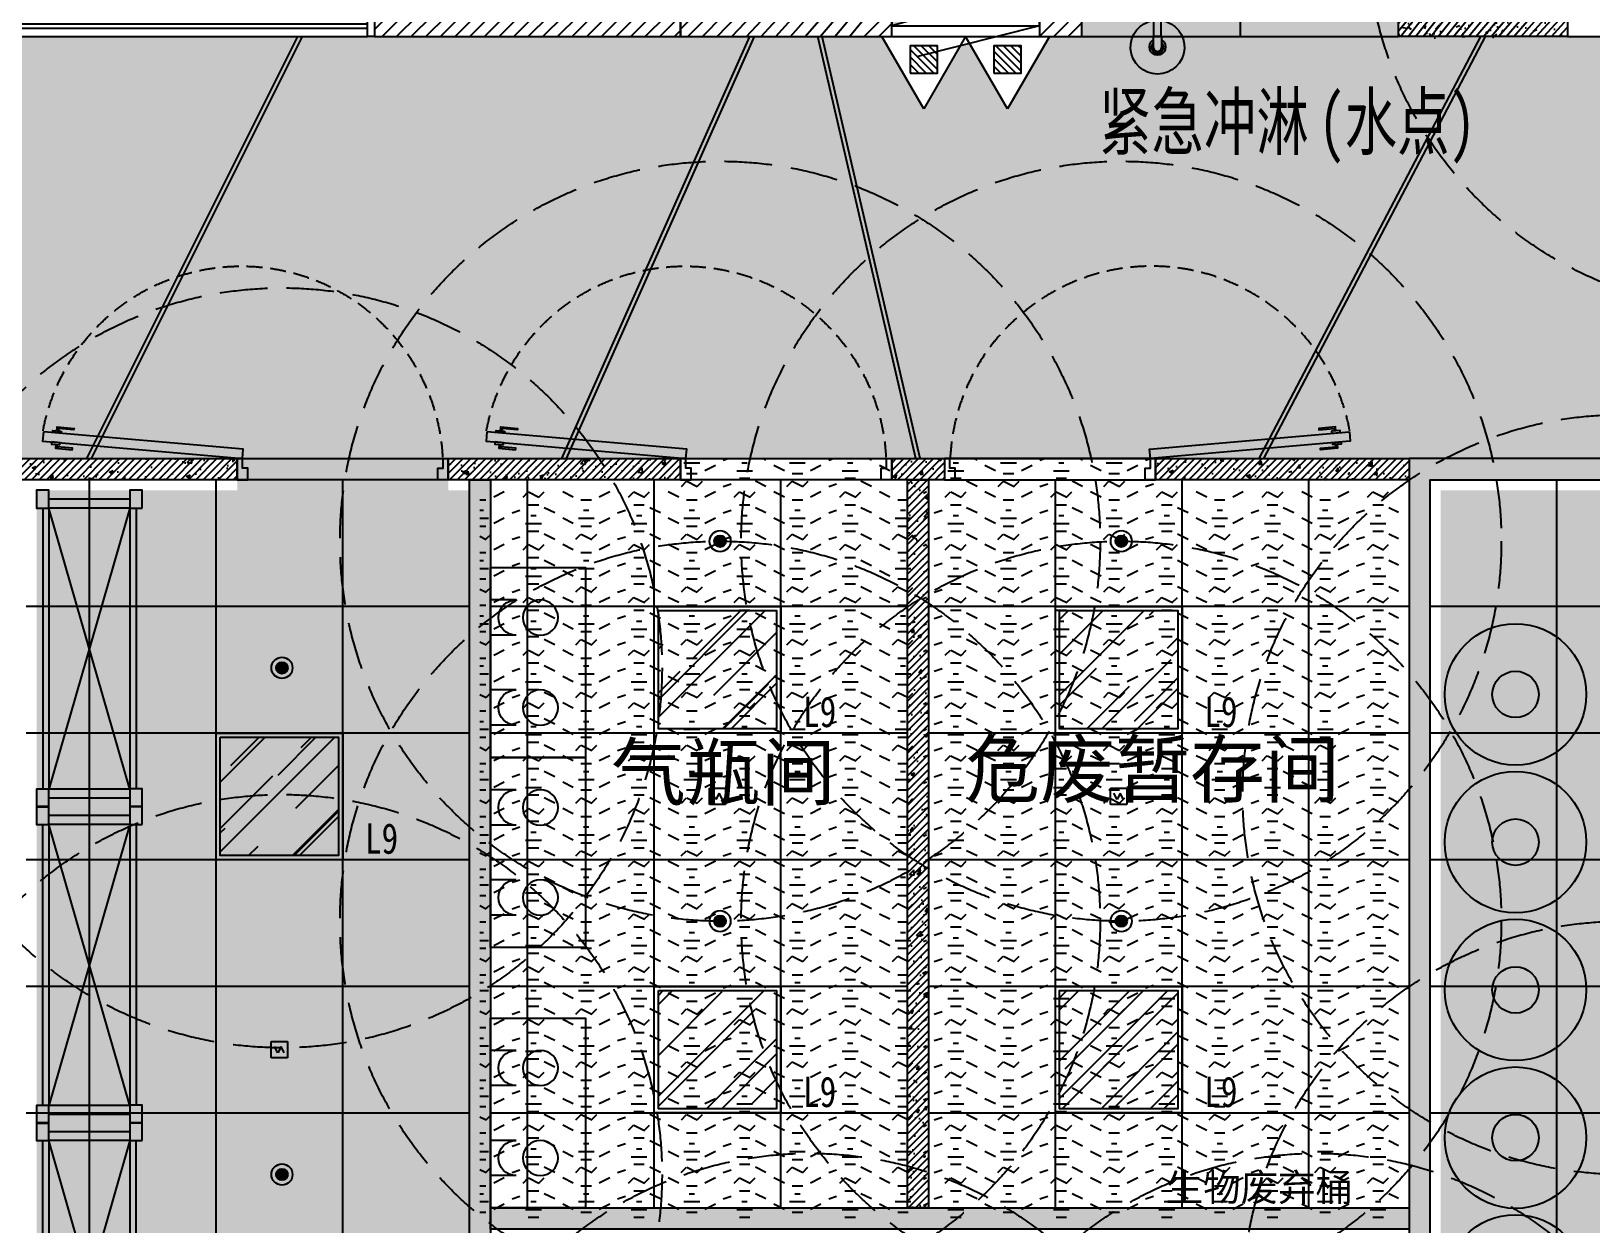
# Model space of a CAD drawing. Header units: millimetres. Extents: x -79903 to 358239, y -413462 to -100990.
# Drawn here: x 9246 to 16633, y -203792 to -198142 of the extents above; entities that cross this region are included whole.
import ezdxf
from ezdxf.enums import TextEntityAlignment as Align

# ---------------------------------------------------------------- set-up
doc = ezdxf.new("R2010")
doc.units = ezdxf.units.MM
doc.header["$LTSCALE"] = 300
doc.linetypes.add('DASH', pattern=[0.35, 0.25, -0.1])
doc.linetypes.add('DASHED2', pattern=[0.375, 0.25, -0.125])
doc.layers.get('DEFPOINTS').update_dxf_attribs({"color": 250})
for name, color, linetype in [('A—墙体-填充', 8, 'Continuous'), ('C—平顶—喷淋', 5, 'Continuous'), ('C—平顶—填充01(线状)', 8, 'Continuous'), ('C—平顶—灯具', 1, 'Continuous'), ('C—平顶—烟感 温感', 127, 'Continuous'), ('C—平顶—轮廓线', 4, 'Continuous'), ('EQUIP_消火栓', 7, 'Continuous'), ('EQUIP_灭火器', 7, 'Continuous'), ('F—地坪—hatch', 8, 'Continuous'), ('F—地坪—分格', 5, 'Continuous'), ('I—文字—房间名称', 40, 'Continuous'), ('K轲禹-实验家具', 140, 'Continuous'), ('P—平面—固定家具(不到顶)', 4, 'Continuous'), ('P—平面—移动家具1', 165, 'Continuous'), ('P—平面—门', 1, 'Continuous'), ('P—隔墙—玻璃（到顶）', 4, 'Continuous'), ('P—隔墙—石膏板墙（到顶）', 2, 'Continuous')]:
    doc.layers.add(name, color=color, linetype=linetype)
doc.styles.add('黑体', font='simhei.ttf', dxfattribs={"width": 0.8})
pattern_1 = [(45, (0, 0), (-17.67766952966369, 17.67766952966369), []), (49.99999999999999, (0, 0), (182.184668996004, -15.93908553890309), [19.05, -209.55]), (355, (0, 0), (-35.24282597566699, 191.05664288218), [15.24, -167.64]), (100.451, (15.182, -1.32825), (146.9425016659592, 175.1166878202919), [16.19, -178.09]), (46.18420000000001, (0, 50.8), (271.0790408921299, -42.04232793272715), [28.575, -314.325]), (96.6356, (22.5899, 47.2965), (237.4042344662371, 247.4255558900492), [24.285, -267.135]), (351.1840000000001, (0, 50.8), (237.4046058139339, 247.4251178605977), [22.86, -251.46]), (21, (25.4, 38.1), (151.6148798353833, -102.2655185167625), [19.05, -209.55]), (326.0000000000001, (25.4, 38.1), (61.80202834764707, 184.1879661223193), [15.24, -167.64]), (71.4514, (38.0345, 29.5779), (213.4164907701245, 81.92285771605745), [16.19, -178.09]), (37.50000000000001, (0, 0), (3.088603250591817, 84.55503887315311), [0, -165.608, 0, -170.18, 0, -168.275]), (7.499999999999999, (0, 0), (66.81966251030575, 100.1805748181195), [0, -97.02799999999999, 0, -161.798, 0, -64.135]), (327.5, (-56.642, 0), (135.5905951668714, -5.728743992673444), [0, -63.5, 0, -198.12, 0, -262.89]), (317.5, (-82.042, 0), (148.129181386018, 25.42649103333303), [0, -82.55, 0, -131.572, 0, -186.69])]
pattern_2 = [(333.4349999999999, (350, 475), (-500.0002286381977, 6.091351867354433e-07), [55.9015, -1062.135]), (0, (362.5, 350), (0, 500), [25, -475]), (0, (337.5, 312.5), (0, 500), [75, -425]), (0, (337.5, 50), (0, 500), [75, -425]), (0, (362.5, 87.5), (0, 500), [25, -475]), (333.4349999999999, (350, 225), (-500.0002286381977, 6.091351867354433e-07), [55.9015, -1062.135]), (0, (350, 387.5), (0, 500), [50, -450]), (0, (350, 262.5), (0, 500), [50, -450]), (0, (350, 137.5), (0, 500), [50, -450]), (0, (350, 12.5), (0, 500), [50, -450]), (153.435, (312.5, 275), (-500.0002286381978, 6.091351034687165e-07), [55.9015, -1062.135]), (0, (87.5, 275), (0, 500), [75, -425]), (0, (87.5, 25), (0, 500), [75, -425]), (333.4349999999999, (100, 175), (-500.0002286381977, 6.091351867354433e-07), [55.9015, -1062.135]), (180, (150, 237.5), (-6.123233995736766e-14, -500), [50, -450]), (180, (150, 112.5), (-6.123233995736766e-14, -500), [50, -450]), (18.4349, (25, 75), (-500.0002118462028, -4.828109875787412e-05), [39.52844999999998, -1541.614999999999]), (0, (112.5, 62.5), (0, 500), [25, -475]), (45, (75, 150), (-500.000154724476, 0), [35.35535, -671.75]), (18.4349, (25, 200), (-500.0002118462028, -4.828109875787412e-05), [39.52844999999998, -1541.614999999999]), (153.435, (225, 75), (-500.0002286381978, 6.091351034687165e-07), [55.9015, -1062.135]), (153.435, (312.5, 25), (-500.0002286381978, 6.091351034687165e-07), [55.9015, -1062.135]), (45, (150, 150), (0, 500.000154724476), [35.35535, -671.75]), (153.435, (225, 200), (-500.0002286381978, 6.091351034687165e-07), [55.9015, -1062.135]), (153.435, (312.5, 150), (-500.0002286381978, 6.091351034687165e-07), [55.9015, -1062.135]), (45, (325, 200), (-500.000154724476, 0), [35.35535, -671.75]), (333.4349999999999, (100, 425), (-500.0002286381977, 6.091351867354433e-07), [55.9015, -1062.135]), (180, (150, 487.5), (-6.123233995736766e-14, -500), [50, -450]), (180, (150, 362.5), (-6.123233995736766e-14, -500), [50, -450]), (18.4349, (25, 325), (-500.0002118462028, -4.828109875787412e-05), [39.52844999999998, -1541.614999999999]), (0, (112.5, 312.5), (0, 500), [25, -475]), (45, (75, 400), (-500.000154724476, 0), [35.35535, -671.75]), (18.4349, (25, 450), (-500.0002118462028, -4.828109875787412e-05), [39.52844999999998, -1541.614999999999]), (153.435, (225, 325), (-500.0002286381978, 6.091351034687165e-07), [55.9015, -1062.135]), (45, (150, 400), (0, 500.000154724476), [35.35535, -671.75]), (153.435, (312.5, 400), (-500.0002286381978, 6.091351034687165e-07), [55.9015, -1062.135]), (153.435, (225, 450), (-500.0002286381978, 6.091351034687165e-07), [55.9015, -1062.135]), (45, (325, 450), (0, 500.000154724476), [35.35535, -671.75]), (206.565, (487.5, 50), (-500.0002286381978, -6.091350202019896e-07), [55.9015, -1062.135]), (206.565, (487.5, 175), (-500.0002286381978, -6.091350202019896e-07), [55.9015, -1062.135]), (45, (400, 200), (-500.000154724476, 0), [35.35535, -671.75]), (206.565, (487.5, 300), (-500.0002286381978, -6.091350202019896e-07), [55.9015, -1062.135]), (206.565, (487.5, 425), (-500.0002286381978, -6.091350202019896e-07), [55.9015, -1062.135]), (45, (400, 450), (0, 500.000154724476), [35.35535, -671.75])]

# ---------------------------------------------------------------- blocks, each defined once
blk = doc.blocks.new('平面紧急冲淋')
for p, q in [((-16.43724054000631, -49.99883891700301), (-16.43614731752314, -260.666231300449)), ((16.43775945997913, -49.99866831779946), (16.43885268249141, -260.6660607012454)), ((-93.96312217140805, -330.1110817829613), (-89.64716847278758, -330.1624594832538)), ((-74.91488672488777, -354.423125204281), (-17.3137032714003, -354.9255041825818)), ((-74.79714854891063, -340.9236386317061), (-21.9540589824901, -341.3845190469874)), ((-16.4357191814197, -343.1693949558539), (-16.43471212071017, -537.2331413353094)), ((16.4392808185803, -343.1692243566504), (16.44028787928982, -537.2329707361059)), ((75.27186098678794, -355.733005667571), (17.67067753331503, -355.2306266892701)), ((75.38959916273596, -342.2335190951126), (21.957604083349, -341.7675024355995)), ((34.37653489211516, -295.778332581278), (31.25153489212971, -295.7783487979323)), ((34.37656732543838, -302.0283325811615), (31.25156732542382, -302.0283487978158)), ((94.43783460927081, -366.5455625163158), (90.1218809106358, -366.4941848161398)), ((139.0645662417519, -398.1705236427952), (134.775927115741, -398.1705458980286)), ((142.1894851584657, -382.5455074263737), (146.7644851584773, -382.545483685215)), ((142.1895338084286, -391.9205074262572), (146.7645338084112, -391.9204836850986)), ((-20.38467157907144, -545.0456618330207), (-20.38457900239155, -562.885476809577)), ((20.39032842092274, -545.0454502381616), (20.39042099760263, -562.8852652147181))]:
    blk.add_line(p, q)
for points in [[(-19.53114466975967, -20.29757175501436), (-31.25, -0.0001621665433049), (-15.62514044034469, 27.06321278470568), (15.62485955964075, 27.06337495113257), (31.25, 0.0001621665433049)], [(31.25, 0.0001621665433049), (19.52392549868091, -20.31023804680444)], [(34.37586172809825, -166.0575212896801), (28.47412339162838, -166.0575519157573), (28.47416393327876, -173.8700519156409), (34.37590226973407, -173.8700212895637)], [(23.96241546008969, -286.4033866234822), (31.25148624215217, -286.4033487980487), (31.25161597538681, -311.4033487976994), (23.96254519332433, -311.4033866230166)], [(21.95749429961143, -320.6118355781073), (21.95761135719658, -343.1691957203439), (-21.95404972002143, -343.1694235923933), (-21.95416677760659, -320.6120634502731)], [(139.0645662417519, -398.1705236427952), (140.6270662417519, -398.170515534468), (142.1895581334101, -396.6080074262572), (142.1894608334842, -377.8580074264901), (140.6269527251424, -376.2955155348172)]]:
    blk.add_lwpolyline(points)
for points in [[(19.51875026574998, -0.0511078824056313), (19.53150945997913, -49.99865226331166), (-19.53099054002086, -49.99885497149079), (-19.53124973426747, -0.0513105256250128, -1.000000000000236)], [(-106.0086029181548, -347.4016790982569, -0.0924246408294852), (-104.6997026508179, -340.7059025951893, -0.0957680197126743), (-101.1536599264655, -335.1531497093383, -0.1009094384567554), (-95.80604467161173, -331.4125888278941, -0.1048723795575489), (-89.64716847278758, -330.1624594832538, -0.1048723795575555), (-83.51103397810948, -331.519821952912, -0.100909438456764), (-78.229475195345, -335.3530870685354, -0.0957680197126846), (-74.78082318720406, -340.9668454299681, -0.09242464082948801), (-73.58890996505215, -347.6844332230976, -0.09242464082948401), (-74.897810232389, -354.3802097261652, -0.0957680197126803), (-78.44385295675602, -359.9329626120161, -0.10090943845676), (-83.7914682115952, -363.6735234935768, -0.1048723795575508), (-89.9503444104339, -364.9236528382172, -0.1048723795575514), (-96.08647890509748, -363.5662903684424, -0.1009094384567639), (-101.3680376878765, -359.7330252528191, -0.0957680197126717), (-104.8166896960028, -354.1192668915028, -0.0924246408294844)], [(106.4833153560321, -349.2549652011367, -0.0924246408294852), (105.1744150886807, -355.9507417042041, -0.0957680197126743), (101.6283723643282, -361.5034945899388, -0.1009094384567554), (96.28075710948904, -365.2440554714995, -0.1048723795575489), (90.1218809106358, -366.4941848161398, -0.1048723795575555), (83.98574641595769, -365.1368223463651, -0.100909438456764), (78.70418763320777, -361.3035572307417, -0.0957680197126846), (75.25553562506684, -355.689798869309, -0.09242464082948801), (74.06362240292945, -348.9722110760632, -0.09242464082948401), (75.37252267025178, -342.276434573112, -0.0957680197126803), (78.91856539460423, -336.723681687261, -0.10090943845676), (84.26618064945797, -332.9831208057003, -0.1048723795575508), (90.42505684828213, -331.73299146106, -0.1048723795575514), (96.56119134297478, -333.0903539308347, -0.1009094384567639), (101.8427501257247, -336.923619046458, -0.0957680197126717), (105.2914021338656, -342.5373774078908, -0.0924246408294844)], [(148.3269446168415, -374.7329755770043), (156.1394446168269, -374.7329350353684, -0.4142135623730951), (157.7019527251541, -376.2954269270413), (157.7019800907583, -381.5688644269248, 0.4142135623731049), (159.2644881990854, -383.1313563185977), (239.7332381991, -383.1309387397487, -0.4142135623730951), (240.5144922532636, -383.9121846855851), (240.5145267136395, -390.5528096854687, -0.4142135623730951), (239.7332807678031, -391.3340637396323), (159.2645307678031, -391.3344813184813, 0.4142135623730951), (157.7020388761448, -392.8969894268084), (157.702066241749, -398.170426926692, -0.4142135623730951), (156.1395743500761, -399.7329350350191), (148.3270743500761, -399.732975576655, -0.4142135623730951), (146.7645662417344, -398.1704836849822), (146.7644527251541, -376.2954836853314, -0.4142135623730951)]]:
    blk.add_lwpolyline(points, format="xyb", close=True)
for points in [[(16.43815708671172, -126.622580982279), (127.6873851375858, -237.8706544198794, -1), (122.163142076839, -243.3949548150413)], [(44.82485166362311, -166.05746706645), (16.43821442125772, -137.6711244381731, -1)], [(37.50086172809825, -166.0575050730258), (54.25537339164293, -166.0574181283591, -1), (54.25541393326421, -173.8699181282427), (37.50090226974861, -173.8700050729094)], [(122.163142076839, -243.3949548150413), (52.63739220524439, -173.8699265246978, -1)], [(23.01673707753071, -269.2911145442631), (23.01669872172352, -261.8998293478508, 0.154019080069413), (19.10634996806038, -260.6660468587652), (-19.10364460307755, -260.6662451430457, 0.154019080069413), (-23.0139805515355, -261.9000682162587), (-23.01394219572831, -269.2913534125546)], [(-92.15467546036236, -364.7429352462059, -0.0349624613046948), (-94.26629810906887, -364.8722751379246, -0.1048723795575514), (-100.402432603747, -363.5149126682663, -0.1009094384567639), (-105.6839913864969, -359.681647552643, -0.0957680197126717), (-109.1326433946378, -354.0678891912103, -0.0924246408294844), (-110.3245566167897, -347.3503013980808, -0.0924246408294852)], [(-110.3245566167897, -347.3503013980808, -0.0924246408294852), (-109.0156563494529, -340.6545248950133, -0.0957680197126743), (-105.469613625115, -335.1017720091622, -0.1009094384567554), (-100.1219983702613, -331.3612111276015, -0.1048723795575489), (-93.96312217140805, -330.1110817829613, -0.0015910597957976), (-93.86673646236885, -330.1122291715583, -0.100909438456764)], [(37.50159616672318, -307.5861231471645, 0.1537375786967731), (38.28285904042423, -310.0669210308697), (42.97035904040967, -310.0668967058882, 0.0782475462401338), (43.75159616672317, -307.5860907138558), (43.75151892451685, -292.7012790865265, 0.1537375786967731), (42.9702560508158, -290.2204812028212), (38.28275605081581, -290.2205055278027, 0.1537375786967731), (37.50151892451686, -292.7013115198351)], [(92.62938789822512, -331.9137090530712, -0.0349624613046948), (94.74101054691708, -331.7843691612361, -0.1048723795575514), (100.8771450415952, -333.1417316310108, -0.1009094384567639), (106.1587038243742, -336.9749967466341, -0.0957680197126717), (109.607355832486, -342.5887551080669, -0.0924246408294844), (110.7992690546525, -349.3063429013127, -0.0924246408294852)], [(110.7992690546525, -349.3063429013127, -0.0924246408294852), (109.4903687873157, -356.0021194043802, -0.0957680197126743), (105.9443260629487, -361.5548722901149, -0.1009094384567554), (100.5967108081095, -365.2954331716757, -0.1048723795575489), (94.43783460927081, -366.5455625163158, -0.0015910597957976), (94.34144890021707, -366.5444151277188, -0.100909438456764)]]:
    blk.add_lwpolyline(points, format="xyb")
for points in [[(37.50081432879961, -156.9235096931224), (34.37581432878505, -156.9235259097768), (34.37661334281438, -310.8960275111022), (37.50161334282893, -310.8960112944478)], [(-23.95953177702904, -269.2913583195768), (23.96232665883144, -269.2911096372409), (23.96258257381851, -318.6067264938028), (21.95749429961143, -320.6118355781073), (-21.95416677760659, -320.6120634502731), (-23.95927586204198, -318.6069751760224)], [(22.26528787927236, -537.2329405081691), (22.26532842090819, -545.0454405081691), (-22.25967157908599, -545.0456715630133), (-22.25971212072181, -537.2331715631299)]]:
    blk.add_lwpolyline(points, close=True)
for centre, radius in [((59.77969405773911, -175.4879111889749), 3.906250000052663), ((0.0030068041087361, -579.4205560351256), 26.25000000035419), ((0.0030068041087361, -579.4205560351256), 16.43750000021945)]:
    blk.add_circle(centre, radius)
for centre, radius, start, end in [((0, 0), 124.5898968914019, 277.5815958760115, 262.4189987747579), ((0, 0), 37.50000000050557, 301.3804087730727, 238.6121308658516), ((0.0018067716882797, -348.1705560382688), 143.750000001938, 96.56630742602108, 263.4342872329178), ((0.0018067716882797, -348.1705560382688), 138.7500000018706, 96.80401910836207, 263.1965755477846), ((0.0018067716882797, -348.1705560382688), 143.750000001938, 276.5663074260211, 83.43428723291777), ((0.0018067716882797, -348.1705560382688), 138.7500000018706, 276.8040191083621, 83.19657554778465), ((0.2373562189459335, -348.3283221496968), 111.1750000014988, 98.62555513199625, 261.3750395184056), ((0.2373562189459335, -348.3283221496968), 111.1750000014988, 278.38006954446, 81.62052510588762), ((0.2373562189459335, -348.3283221496968), 36.00000000048535, 190.3072201998432, 242.4103695179794), ((0.2373562189459335, -348.3283221496968), 36.00000000048535, 128.7702242624954, 168.6933744530776), ((0.2373562189459335, -348.3283221496968), 18.75000000025278, 164.0294990051964, 207.2237420272709), ((0.2373562189459335, -348.3283221496968), 18.75000000025278, 329.780856365552, 15.97109564868125), ((0.2373562189459335, -348.3283221496968), 36.00000000048535, 296.7474590574405, 348.6933744530776), ((0.2373562189459335, -348.3283221496968), 36.00000000048535, 10.30722019984321, 51.76396975134903)]:
    blk.add_arc(centre, radius, start, end)
for p in [(-130.2228105102258, -287.2968215196161), (-143.7481932283117, -348.1713020042516), (-143.7481932283117, -348.1713020042516), (143.7518067717028, -348.1698100721696)]:
    blk.add_point(p)
blk = doc.blocks.new('A$C29DA0998')
for radius in [335, 110]:
    blk.add_circle((334.9657682981342, 334.9820576028433), radius)
blk = doc.blocks.new('$TWTSYS$00000508')
for p, q in [((-0.5, 0.5), (0.3236161731911125, 1.224064056863426)), ((-0.5, 0.5), (-0.5, -0.5)), ((-0.5, -0.5), (0.5, 0.5)), ((0.5, 0.5), (-0.5, 0.5)), ((0.5, -0.5), (0.5, 0.5)), ((-0.5, -0.5), (0.5, -0.5))]:
    blk.add_line(p, q)
blk.add_solid([(0.5, -0.5), (0.5, 0.5), (-0.5, -0.5)])
blk = doc.blocks.new('$TwtSys$00000546')
h = blk.add_hatch()
h.set_pattern_fill('ANSI31', color=256, scale=200, style=0)
h.set_pattern_definition([(45, (-38543.80223862439, -6670.830405693208), (-17.67766952966369, 17.67766952966369), [])])
h.paths.add_polyline_path([(-64.92232553117356, 173.7449990885525), (64.922325531159, 173.7449990885525), (64.922325531159, 43.90034802621994), (-64.92232553117356, 43.90034802621994)])
for points in [[(0, 343.6163707387423), (-198.3870041439732, 0), (198.3870041439732, 0)], [(-64.92232553117356, 173.7449990885525), (64.922325531159, 173.7449990885525), (64.922325531159, 43.90034802621994), (-64.92232553117356, 43.90034802621994)]]:
    blk.add_lwpolyline(points, close=True)
blk = doc.blocks.new('*U341')
at = {"color": 4, "ltscale": 0.5}
for points in [[(-17275.81216463653, 100.0000737294322), (-17225.81216463653, 100.0000737294322), (-17225.81216463653, -49.99992622068385), (-17275.81216463653, -49.99992622068385)], [(-10350.81216464036, 100.0000737294322), (-10300.81216464036, 100.0000737294322), (-10300.81216464036, -49.99992622068385), (-10350.81216464036, -49.99992622068385)]]:
    blk.add_lwpolyline(points, close=True, dxfattribs=at)
at = {"color": 8, "ltscale": 0.5}
for points in [[(-17225.81216463653, 100.0000737294322), (-10350.81216464036, 100.0000737294322)], [(-17225.81216463653, -49.99992627056781), (-10350.81216464036, -49.99992627056781)]]:
    blk.add_lwpolyline(points, dxfattribs=at)
at = {"color": 4, "ltscale": 0.5}
for points in [[(-17225.81216463653, 40.00007375437417), (-10350.81216464036, 40.00007375437417)], [(-17225.81216463653, 10.00007375437417), (-10350.81216464036, 10.00007375437417)]]:
    blk.add_lwpolyline(points, dxfattribs=at)
blk = doc.blocks.new('A$C17bff991')
at = {"layer": 'P—平面—门', "elevation": -6.673853795998774e-06}
blk.add_lwpolyline([(917.4629547635195, 227.6267170243955), (921.384963187149, 182.7979556102655), (-25.00000000000728, 100), (-28.92200842363673, 144.8287614141009)], close=True, dxfattribs=at)
at = {"layer": 'P—平面—门', "color": 9, "extrusion": (5.188038492411323e-09, 9.798044666275288e-09, 1)}
for points, elevation in [([(853.5705804684767, 232.0750569632219), (851.9920225764145, 250.1180562323716), (851.9920225764145, 250.1180562323716), (772.2964467290658, 243.1455968125665), (772.9065369283126, 236.1722339259286), (845.6287498890233, 242.534603146516), (846.5972175818388, 231.4649667640042)], 4.773017831082287e-07), ([(859.235703747072, 167.3224015872402), (860.8142616391342, 149.2794023180904), (860.8142616391342, 149.2794023180904), (781.1186857917855, 142.3069428982854), (780.5085955925388, 149.2803057849233), (853.2308085532495, 155.6426750055107), (852.262340860434, 166.7123113880225)], 4.773017823858281e-07)]:
    blk.add_lwpolyline(points, dxfattribs=dict(at, elevation=elevation))
for points, elevation in [([(833.646686506625, 230.3319421082561), (834.5182439341079, 220.3699951273448), (874.3660318577822, 223.8562248372473), (873.4944744302993, 233.8181718181877)], 1.159666463596355e-07), ([(839.3118097852202, 165.5792867323034), (838.4402523577373, 175.5412337132148), (878.2880402814117, 179.0274634231173), (879.1595977088946, 169.065516442206)], 1.159666474135919e-07)]:
    blk.add_lwpolyline(points, close=True, dxfattribs=dict(at, elevation=elevation))
at = {"layer": 'P—平面—门', "extrusion": (-9.3085928e-09, 6.022252300000004e-09, 1), "elevation": 9.495582669096604e-06}
blk.add_lwpolyline([(-1000, 99.99999999999994), (-1000, -5.71847945688067e-14), (-950, -5.71847945688071e-14), (-950, 54.99999999999995), (-975, 54.99999999999994), (-975, 99.99999999999994)], close=True, dxfattribs=at)
at = {"layer": 'P—平面—门', "extrusion": (-9.3085928e-09, 6.022252300000004e-09, 1)}
for points in [[(0, 0), (-50.00000000000001, -9.0442902783589e-28), (-50.00000000000001, 55.00000000000001), (-25, 55), (-25.00000000000001, 100), (-5.605869439955904e-15, 100)], [(-5.605869439955904e-15, 100), (0, 0)]]:
    blk.add_lwpolyline(points, dxfattribs=at)
at = {"layer": 'P—平面—门', "color": 251, "linetype": 'DASHED2', "extrusion": (5.188038492411323e-09, 9.798044666275288e-09, 1)}
blk.add_arc((-21.29680849421809, 53.02201040325491, 380905905.7521957), 954.8595231734103, 10.53633520537251, 177.1799751510097, dxfattribs=at)
blk = doc.blocks.new('*U358')
at = {"layer": 'K轲禹-实验家具'}
for p, q in [((42.06589048914611, -442.3882673594854, -0.3902843388607303), (42.06589048914611, -57.9598037712276)), ((84.13178097771014, -28.9799018856138), (1415.868219022173, -28.9799018856138)), ((84.13178097771014, -442.3882673594854, -0.3902843388607303), (84.13178097771014, -57.9598037712276)), ((84.13178097771014, -57.9598037712276), (1415.868219022173, -57.9598037712276)), ((84.13178097771014, -442.3882673594854, 0.3902843388607304), (1415.868219022173, -57.9598037712276)), ((1415.868219022173, -442.3882673594854, 0.3902843388607304), (84.13178097771014, -57.9598037712276)), ((1415.868219022173, -442.3882673594854, -0.3902843388607303), (1415.868219022173, -57.9598037712276)), ((1457.934109511319, -442.3882673594854, -0.3902843388607303), (1457.934109511319, -57.9598037712276)), ((84.13178097771014, -442.3882673594854, -0.3902843388607303), (1415.868219022173, -442.3882673594854, -0.3902843388607303)), ((84.13178097771014, -471.3681692450991, -0.3902843388607303), (1415.868219022173, -471.3681692450991, -0.3902843388607303))]:
    blk.add_line(p, q, dxfattribs=at)
for points in [[(84.13178097771014, -57.9598037712276), (0, -57.9598037712276), (0, 0), (84.13178097771014, 0)], [(1499.999999999999, -57.9598037712276), (1415.868219022173, -57.9598037712276), (1415.868219022173, 0), (1499.999999999999, 0)], [(1498.444167821671, -500), (1414.312386843845, -500), (1414.312386843845, -442.0401962287725), (1498.444167821671, -442.0401962287725)]]:
    blk.add_lwpolyline(points, close=True, dxfattribs=at)
at = {"layer": 'K轲禹-实验家具', "elevation": -0.3902843388606348}
blk.add_lwpolyline([(84.13178097771014, -500.348071130713), (0, -500.348071130713), (0, -442.3882673594854), (84.13178097771014, -442.3882673594854)], close=True, dxfattribs=at)
blk = doc.blocks.new('*U359')
at = {"layer": 'K轲禹-实验家具'}
for p, q in [((42.06589048914611, -442.3882673594854, -0.3902843388607303), (42.06589048914611, -57.9598037712276)), ((84.13178097771014, -28.9799018856138), (1415.868219022173, -28.9799018856138)), ((84.13178097771014, -442.3882673594854, -0.3902843388607303), (84.13178097771014, -57.9598037712276)), ((84.13178097771014, -57.9598037712276), (1415.868219022173, -57.9598037712276)), ((84.13178097771014, -442.3882673594854, 0.3902843388607304), (1415.868219022173, -57.9598037712276)), ((1415.868219022173, -442.3882673594854, 0.3902843388607304), (84.13178097771014, -57.9598037712276)), ((1415.868219022173, -442.3882673594854, -0.3902843388607303), (1415.868219022173, -57.9598037712276)), ((1457.934109511319, -442.3882673594854, -0.3902843388607303), (1457.934109511319, -57.9598037712276)), ((84.13178097771014, -442.3882673594854, -0.3902843388607303), (1415.868219022173, -442.3882673594854, -0.3902843388607303)), ((84.13178097771014, -471.3681692450991, -0.3902843388607303), (1415.868219022173, -471.3681692450991, -0.3902843388607303))]:
    blk.add_line(p, q, dxfattribs=at)
for points in [[(84.13178097771014, -57.9598037712276), (0, -57.9598037712276), (0, 0), (84.13178097771014, 0)], [(1499.999999999999, -57.9598037712276), (1415.868219022173, -57.9598037712276), (1415.868219022173, 0), (1499.999999999999, 0)], [(1498.444167821671, -500), (1414.312386843845, -500), (1414.312386843845, -442.0401962287725), (1498.444167821671, -442.0401962287725)]]:
    blk.add_lwpolyline(points, close=True, dxfattribs=at)
at = {"layer": 'K轲禹-实验家具', "elevation": -0.3902843388606348}
blk.add_lwpolyline([(84.13178097771014, -500.348071130713), (0, -500.348071130713), (0, -442.3882673594854), (84.13178097771014, -442.3882673594854)], close=True, dxfattribs=at)
blk = doc.blocks.new('*U360')
at = {"layer": 'K轲禹-实验家具'}
for p, q in [((42.06589048914611, -442.3882673594854, -0.3902843388607303), (42.06589048914611, -57.9598037712276)), ((84.13178097771014, -28.9799018856138), (1415.868219022173, -28.9799018856138)), ((84.13178097771014, -442.3882673594854, -0.3902843388607303), (84.13178097771014, -57.9598037712276)), ((84.13178097771014, -57.9598037712276), (1415.868219022173, -57.9598037712276)), ((84.13178097771014, -442.3882673594854, 0.3902843388607304), (1415.868219022173, -57.9598037712276)), ((1415.868219022173, -442.3882673594854, 0.3902843388607304), (84.13178097771014, -57.9598037712276)), ((1415.868219022173, -442.3882673594854, -0.3902843388607303), (1415.868219022173, -57.9598037712276)), ((1457.934109511319, -442.3882673594854, -0.3902843388607303), (1457.934109511319, -57.9598037712276)), ((84.13178097771014, -442.3882673594854, -0.3902843388607303), (1415.868219022173, -442.3882673594854, -0.3902843388607303)), ((84.13178097771014, -471.3681692450991, -0.3902843388607303), (1415.868219022173, -471.3681692450991, -0.3902843388607303))]:
    blk.add_line(p, q, dxfattribs=at)
for points in [[(84.13178097771014, -57.9598037712276), (0, -57.9598037712276), (0, 0), (84.13178097771014, 0)], [(1499.999999999999, -57.9598037712276), (1415.868219022173, -57.9598037712276), (1415.868219022173, 0), (1499.999999999999, 0)], [(1498.444167821671, -500), (1414.312386843845, -500), (1414.312386843845, -442.0401962287725), (1498.444167821671, -442.0401962287725)]]:
    blk.add_lwpolyline(points, close=True, dxfattribs=at)
at = {"layer": 'K轲禹-实验家具', "elevation": -0.3902843388606348}
blk.add_lwpolyline([(84.13178097771014, -500.348071130713), (0, -500.348071130713), (0, -442.3882673594854), (84.13178097771014, -442.3882673594854)], close=True, dxfattribs=at)
blk = doc.blocks.new('A$C074D4DC8')
at = {"linetype": 'Continuous'}
for p, q in [((335.2829218064435, 263.7577963221411), (335.2829218064435, -8.66548361955e-05)), ((698.7986395098268, 263.7577963221411), (698.7986395098268, -8.66548361955e-05)), ((1266.194422682049, 263.7577963221411), (1266.194422682049, -8.66548361955e-05)), ((1629.710140385199, 263.7577963221411), (1629.710140385199, -8.66548361955e-05))]:
    blk.add_line(p, q, dxfattribs=at)
blk.add_lwpolyline([(1964.993197762873, -8.66548361955e-05), (1964.993197762873, 982.7599133453476), (-0.0001355709973723, 982.7599133453476), (-0.0001355709973723, -8.66548361955e-05)], close=True, dxfattribs=at)
for centre in [(517.040780658368, 515.8174440958609), (1447.952281533507, 515.8174440958609)]:
    blk.add_circle(centre, 181.7578588516362, dxfattribs=at)
for centre in [(517.040780658368, 263.7577963221411), (1447.952281533507, 263.7577963221411)]:
    blk.add_arc(centre, 181.7578588516362, 180, 0, dxfattribs=at)
blk = doc.blocks.new('pen lin')
at = {"layer": 'C—平顶—喷淋'}
blk.add_hatch(color=8, dxfattribs=at).paths.add_polyline_path([(-27.5, 0, 1), (27.5, 0, 1)])
for radius in [49.99999999999999, 27.49999999999999]:
    blk.add_circle((0, 0), radius, dxfattribs=at)
at = {"layer": 'DEFPOINTS', "color": 251, "linetype": 'DASH', "ltscale": 3}
blk.add_circle((0, 0), 1800, dxfattribs=at)
blk = doc.blocks.new('A$C7c99df20')
at = {"layer": 'C—平顶—灯具'}
h = blk.add_hatch(dxfattribs=at)
h.set_pattern_fill('AR-RROOF', color=251, scale=10, angle=45)
h.set_pattern_definition([(45, (599.99980617658, 2.360320696840063), (215.5261469056598, 574.7363917484257), [3810, -508, 1270, -254]), (45, (749.0720577863394, 331.0376947279728), (-418.4799352418225, 59.26969039905639), [762, -83.81999999999995, 1524, -190.5]), (45, (537.1380133291241, 244.8272359656985), (813.6112045688656, 1054.282068613519), [2032, -355.6, 1016, -254])])
h.paths.add_polyline_path([(19.99980617658002, 582.3603206968401), (579.99980617658, 582.3603206968401), (579.99980617658, 22.36032069684006), (19.99980617658002, 22.36032069684006)])
blk.add_lwpolyline([(599.99980617658, 2.360320696840063), (-0.0001938234199769795, 2.360320696840063), (-0.0001938234199769795, 602.3603206968401), (599.99980617658, 602.3603206968401)], close=True, dxfattribs=at)
at = {"layer": 'C—平顶—灯具', "color": 9}
blk.add_lwpolyline([(19.99980617658002, 582.3603206968401), (579.99980617658, 582.3603206968401), (579.99980617658, 22.36032069684006), (19.99980617658002, 22.36032069684006)], close=True, dxfattribs=at)
at = {"layer": 'C—平顶—灯具', "style": '黑体', "width": 0.8}
blk.add_text('L9', height=144.3749999999999, dxfattribs=at).set_placement((783.8916306882165, 102.7305177258968, 117.65074696896), align=Align.MIDDLE_CENTER)
blk = doc.blocks.new('smoker')
at = {"layer": 'C—平顶—烟感 温感'}
for p, q in [((-74.48275867110351, -74.48275867165648), (-74.48275867111806, 74.48275867145276)), ((-74.48275867111806, 74.48275867145276), (74.48275867116172, 74.48275867149641)), ((-14.89655173361825, -29.79310346915736), (-44.68965520401252, 29.79310346912825)), ((14.89655173364736, 29.79310346918646), (-14.89655173361825, -29.79310346915736)), ((44.68965520404163, -29.7931034691137), (14.89655173364736, 29.79310346918646)), ((74.48275867116172, 74.48275867149641), (74.48275867119082, -74.48275867158372)), ((74.48275867119082, -74.48275867158372), (-74.48275867110351, -74.48275867165648))]:
    blk.add_line(p, q, dxfattribs=at)

msp = doc.modelspace()

# ---------------------------------------------------------------- hatches: boundary and pattern name
at = {"layer": 'A—墙体-填充'}
h = msp.add_hatch(dxfattribs=at)
h.set_pattern_fill('ANSI31', color=8, scale=30.8571, style=0)
h.set_pattern_definition([(45, (86331711.16603635, -1129558288.412562), (-34.63808264418037, 34.63808264418037), [])])
h.paths.add_polyline_path([(13321.9594339754, -197917.4470059276), (14021.9594339754, -197917.4470059276), (14021.9594339754, -198167.4470059276), (14221.9594339754, -198167.4470059276), (14221.9594339754, -197517.4470059276), (14121.9594339754, -197517.4470059276), (14121.9594339605, -197817.4470059276), (13221.9594339605, -197817.447006166), (13221.9594339605, -198067.447006166), (12421.9594339605, -198067.447006166), (12421.9594339605, -197767.4470059276), (12321.9594339754, -197767.4470059276), (12321.9594339754, -198167.4470059276), (13321.9594339754, -198167.4470059276)])
h = msp.add_hatch(dxfattribs=at)
h.set_pattern_fill('A-剖面线2', color=256)
h.set_pattern_definition([(45, (86331711.16603635, -1129558288.412562), (-17.67766952966369, 17.67766952966369), []), (49.99999999999999, (86331711.16603635, -1129558288.412562), (182.184668996004, -15.93908553890309), [19.05, -209.55]), (355, (86331711.16603635, -1129558288.412562), (-35.24282597566699, 191.05664288218), [15.24, -167.64]), (100.451, (86331726.34803635, -1129558289.740812), (146.9425016659592, 175.1166878202919), [16.19, -178.09]), (46.18420000000001, (86331711.16603635, -1129558237.612562), (271.0790408921299, -42.04232793272715), [28.575, -314.325]), (96.6356, (86331733.75593635, -1129558241.116062), (237.4042344662371, 247.4255558900492), [24.285, -267.135]), (351.1840000000001, (86331711.16603635, -1129558237.612562), (237.4046058139339, 247.4251178605977), [22.86, -251.46]), (21, (86331736.56603636, -1129558250.312562), (151.6148798353833, -102.2655185167625), [19.05, -209.55]), (326.0000000000001, (86331736.56603636, -1129558250.312562), (61.80202834764707, 184.1879661223193), [15.24, -167.64]), (71.4514, (86331749.20053636, -1129558258.834662), (213.4164907701245, 81.92285771605745), [16.19, -178.09]), (37.50000000000001, (86331711.16603635, -1129558288.412562), (3.088603250591817, 84.55503887315311), [0, -165.608, 0, -170.18, 0, -168.275]), (7.499999999999999, (86331711.16603635, -1129558288.412562), (66.81966251030575, 100.1805748181195), [0, -97.02799999999999, 0, -161.798, 0, -64.135]), (327.5, (86331654.52403635, -1129558288.412562), (135.5905951668714, -5.728743992673444), [0, -63.5, 0, -198.12, 0, -262.89]), (317.5, (86331629.12403636, -1129558288.412562), (148.129181386018, 25.42649103333303), [0, -82.55, 0, -131.572, 0, -186.69])])
h.paths.add_polyline_path([(15821.9594339754, -197517.4470059276), (15821.9594339754, -198067.4470059276), (16521.9594339754, -198067.4470059276), (16521.9594339754, -198167.4470059276), (15721.9594339754, -198167.4470059276), (15721.9594339754, -197517.4470059276)])
h = msp.add_hatch(dxfattribs=at)
h.set_pattern_fill('ANSI31', color=8, scale=30.8571, style=0)
h.set_pattern_definition([(45, (0, 0), (-34.63808264418037, 34.63808264418037), [])])
h.paths.add_polyline_path([(12321.95943397539, -198067.4470059276), (10971.95943397539, -198067.4470059276), (10971.95943397539, -197667.4470057224), (10871.95943397539, -197667.4470057224), (10871.95943397539, -198167.4470059276), (12321.95943397539, -198167.4470059276)])
h = msp.add_hatch(dxfattribs=at)
h.set_pattern_fill('A-剖面线2', color=256)
h.set_pattern_definition(pattern_1)
h.paths.add_polyline_path([(10221.9594339754, -200267.4470059276), (9121.959433975402, -200267.4470059276), (9121.959433975402, -200167.447007563), (10221.9594339754, -200167.447007563)])
h = msp.add_hatch(dxfattribs=at)
h.set_pattern_fill('A-剖面线2', color=256)
h.set_pattern_definition(pattern_1)
h.paths.add_polyline_path([(12321.9594339754, -200267.4470059276), (11221.9594339754, -200267.4470059276), (11221.9594339754, -200167.447007563), (12321.9594339754, -200167.447007563)])
h = msp.add_hatch(dxfattribs=at)
h.set_pattern_fill('A-剖面线2', color=256)
h.set_pattern_definition(pattern_1)
h.paths.add_polyline_path([(13571.9594339754, -200267.4470059276), (13321.9594339754, -200267.4470059276), (13321.9594339754, -200167.447007563), (13571.9594339754, -200167.447007563)])
h = msp.add_hatch(dxfattribs=at)
h.set_pattern_fill('A-剖面线2', color=256)
h.set_pattern_definition(pattern_1)
h.paths.add_polyline_path([(15771.9594339754, -200267.4470059276), (14571.9594339754, -200267.4470059356), (14571.9594339754, -200167.4470075711), (15771.9594339754, -200167.447007563)])
h = msp.add_hatch(dxfattribs=at)
h.set_pattern_fill('A-剖面线2', color=256)
h.set_pattern_definition(pattern_1)
h.paths.add_polyline_path([(15771.9594339754, -200267.4470059276), (15771.9594339754, -208617.4470059276), (15871.9594339754, -208617.4470059276), (15871.9594339754, -200267.4470059276), (18371.959434001, -200267.4470058691), (18371.9594339498, -200167.447005986), (15771.9594339754, -200167.447007563)])
h = msp.add_hatch(dxfattribs=at)
h.set_pattern_fill('A-剖面线2', color=256)
h.set_pattern_definition(pattern_1)
h.paths.add_polyline_path([(11321.9594339754, -200267.4470059276), (11421.9594339754, -200267.4470059276), (11421.9594339754, -205067.4470059328), (11321.9594339754, -205067.4470059328)])
h = msp.add_hatch(dxfattribs=at)
h.set_pattern_fill('A-剖面线2', color=256)
h.set_pattern_definition(pattern_1)
h.paths.add_polyline_path([(13396.9594339754, -200267.4470059276), (13496.9594339754, -200267.4470059276), (13496.9594339754, -203717.4470059328), (13396.9594339754, -203717.4470059328)])
h = msp.add_hatch(dxfattribs=at)
h.set_pattern_fill('A-剖面线2', color=256)
h.set_pattern_definition(pattern_1)
h.paths.add_polyline_path([(11422.08004153763, -203717.4470059328), (15771.9594339754, -203717.4470059328), (15771.9594339754, -203817.4470059328), (11422.08004153763, -203817.4470059328)])
at = {"layer": 'C—平顶—填充01(线状)'}
h = msp.add_hatch(dxfattribs=at)
h.set_pattern_fill('_USER', color=256, scale=600, double=1, pattern_type=0)
h.set_pattern_definition([(0, (11321.9594339754, -200267.4470059276), (0, 600), []), (90, (11321.9594339754, -200267.4470059276), (-600, 3.673940397442059e-14), [])])
h.paths.add_polyline_path([(9221.9594339754, -200267.4470059276), (11321.9594339754, -200267.4470059276), (11321.9594339754, -208617.4470059276), (9221.9594339754, -208617.4470059276)])
h = msp.add_hatch(dxfattribs=at)
h.set_pattern_fill('_USER', color=256, scale=600, double=1, pattern_type=0)
h.set_pattern_definition([(0, (13396.9594339754, -200267.4470059276), (0, 600), []), (90, (13396.9594339754, -200267.4470059276), (-600, 3.673940397442059e-14), [])])
h.paths.add_polyline_path([(11421.9594339754, -200267.4470059276), (13396.9594339754, -200267.4470059276), (13397.24066373547, -203717.4470059328), (11422.24066373547, -203717.4470059328)])
h = msp.add_hatch(dxfattribs=at)
h.set_pattern_fill('_USER', color=256, scale=600, double=1, pattern_type=0)
h.set_pattern_definition([(0, (13496.9594339754, -200267.4470059276), (0, 600), []), (90, (13496.9594339754, -200267.4470059276), (-600, 3.673940397442059e-14), [])])
h.paths.add_polyline_path([(13496.95943397557, -203717.4470059328), (15771.95943397557, -203717.4470059328), (15771.95943397523, -200267.4470059354), (13496.95943397523, -200267.4470059354)])
h = msp.add_hatch(dxfattribs=at)
h.set_pattern_fill('_USER', color=256, scale=600, double=1, pattern_type=0)
h.set_pattern_definition([(0, (15871.9594339754, -200267.4470059276), (0, 600), []), (90, (15871.9594339754, -200267.4470059276), (-600, 3.673940397442059e-14), [])])
h.paths.add_polyline_path([(15871.95943396962, -200267.4470058984), (21871.95943396962, -200267.4470059567), (21871.95943398118, -207467.4470059276), (21521.95943397543, -207467.4470059276), (21521.95943397537, -208167.4470059276), (21921.9594339754, -208167.4470059276), (21921.9594339754, -208617.4470059276), (15871.95943398118, -208617.4470059276)])
at = {"layer": 'F—地坪—hatch'}
h = msp.add_hatch(dxfattribs=at)
h.set_pattern_fill('AR-SAND', color=251, scale=100)
h.set_pattern_definition([(37.50000000000001, (0, 0), (-8.00015647992025, 244.7066186646712), [0, -193.04, 0, -215.9, 0, -206.375]), (7.499999999999999, (0, 0), (224.7616415690013, 358.4125502841771), [0, -104.14, 0, -173.99, 0, -66.675]), (327.5, (-156.21, 0), (395.496185120729, 0.7185923392728499), [0, -63.5, 0, -228.6, 0, -298.45]), (317.5, (-156.21, 0), (381.7782262361487, 111.4646616286081), [0, -31.75, 0, -149.86, 0, -171.45])])
h.paths.add_polyline_path([(21871.9594339754, -198667.4470059276), (21871.9594339754, -198167.4470059276), (18221.95943452674, -198167.4470059276), (16521.9594339754, -198167.4470059276), (15721.9594339754, -198167.4470059276), (15721.9594339754, -197517.4470059276), (14221.9594339754, -197517.4470059276), (14221.9594339754, -198167.4470059276), (14068.73344225641, -198167.4470059276), (13870.34643811244, -198511.0633766663), (13691.07612619573, -198200.5580881379), (13646.35774913946, -198211.790424809), (13473.57242982346, -198511.0633766663), (13275.18542567948, -198167.4470059276), (12321.9594339754, -198167.4470059276), (12288.62610064206, -198167.4470059276), (6255.29276731129, -198167.4470059608), (6221.959433977956, -198167.4470059276), (6221.959433977956, -198067.447005946), (4721.959433977861, -198067.447005946), (4721.959433977861, -198167.4470059127), (4688.626100644527, -198167.4470059127), (3755.292767308731, -198167.447005946), (3721.959433975398, -198167.4470059127), (3721.959433990298, -199167.447006166), (3721.959433961825, -199417.4470061104), (-528.0405660991128, -199417.4470061104), (-528.040566099111, -199517.4470052123), (-528.040566099111, -200717.4470052123), (-528.0405660991091, -200917.4470061104), (2921.959433975397, -200917.4470061104), (4421.9594339754, -200917.4470061104), (5248.709987117054, -200917.4470061104), (5833.575256028522, -200167.447007563), (6821.959433975397, -200167.447007563), (8321.9594339754, -200167.447007563), (10221.9594339754, -200167.447007563), (11221.9594339754, -200167.447007563), (12321.9594339754, -200167.447007563), (13321.9594339754, -200167.447007563), (13571.9594339754, -200167.447007563), (14571.9594339754, -200167.447007563), (15771.9594339754, -200167.447007563), (18371.9594339498, -200167.447005986), (19371.9594339754, -200167.447005986), (19371.9594339754, -200167.4469882766), (21871.9594339754, -200167.4469882846), (21871.9594339754, -199667.4470059276)])
h = msp.add_hatch(dxfattribs=at)
h.set_pattern_fill('B042', color=251, scale=500, pattern_type=2)
h.set_pattern_definition(pattern_2)
h.paths.add_polyline_path([(9271.95943233994, -200317.4470059276), (10221.9594339754, -200317.4470059276), (10221.95943397541, -200167.447007563), (11221.9594339754, -200167.447007563), (11221.9594339754, -200317.4470042923), (11321.9594339754, -200317.4470059276), (11321.9594339754, -208567.4472567702), (9271.95943233994, -208567.4472567702)])
h = msp.add_hatch(dxfattribs=at)
h.set_pattern_fill('B042', color=251, scale=500, pattern_type=2)
h.set_pattern_definition(pattern_2)
h.paths.add_polyline_path([(11371.9594339754, -200317.4470042923), (12321.9594339754, -200317.4470042922), (12321.9594339754, -200167.447007563), (13321.9594339754, -200167.447007563), (13321.9594339754, -200317.4470042921), (13421.9594339754, -200317.4470042923), (13421.9594339754, -203767.4470059328), (11371.9594339754, -203767.4470059328)])
h = msp.add_hatch(dxfattribs=at)
h.set_pattern_fill('B042', color=251, scale=500, pattern_type=2)
h.set_pattern_definition(pattern_2)
h.paths.add_polyline_path([(13471.9594339754, -203767.4470059328), (15721.95943561086, -203767.4470059328), (15721.95943561086, -200317.4470042921), (14571.9594339754, -200317.4470042921), (14571.9594339754, -200167.447007563), (13571.9594339754, -200167.447007563), (13571.9594339754, -200317.4470042921), (13471.9594339754, -200317.4470042921)])
h = msp.add_hatch(dxfattribs=at)
h.set_pattern_fill('B042', color=251, scale=500, pattern_type=2)
h.set_pattern_definition(pattern_2)
h.paths.add_polyline_path([(15921.9594339754, -200317.4470058691), (18371.9594339754, -200317.4470058983), (18371.9594339498, -200167.447005986), (19371.9594339754, -200167.447005986), (19371.95943397524, -200317.4470059195), (21821.95943399837, -200317.4470059274), (21821.95943399837, -207417.4470059276), (21471.9594339754, -207417.4470059276), (21471.95943397534, -208217.4470059276), (21871.9594339754, -208217.4470059276), (21871.9594339754, -208567.4470059276), (15921.9594339754, -208567.4470059276)])

# ---------------------------------------------------------------- linework, layer by layer
at = {"layer": 'C—平顶—灯具'}
for p, q in [((9509.598754203984, -200167.447007563, -6.218609598117638e-07), (10509.59875420398, -198167.4470059608, -6.218609598117638e-07)), ((9531.9594339754, -200167.447007563, -6.218609598117638e-07), (10531.9594339754, -198167.4470059608, -6.218609598117638e-07)), ((11760.06856830337, -200167.447007563, -3.04471148521157e-07), (12650.06856830337, -198167.4470059276, -1.232852492305278e-09)), ((11781.9594339754, -200167.447007563, -3.032382960288516e-07), (12671.9594339754, -198167.4470059276)), ((13436.9594339754, -200167.447007563), (12971.9594339754, -198167.4470059276)), ((13457.49288229673, -200167.447007563), (12992.49288229673, -198167.4470059276)), ((15061.9594339754, -200167.4470075678), (16111.9594339754, -198167.4470059276)), ((15084.54814796763, -200167.4470075676), (16134.54814796754, -198167.4470059276))]:
    msp.add_line(p, q, dxfattribs=at)
at = {"layer": 'C—平顶—轮廓线'}
msp.add_line((14221.9594339754, -198167.4470059276), (15721.9594339754, -198167.4470059276), dxfattribs=at)
for points, elevation in [([(10221.9594339754, -200167.447007563), (11221.9594339754, -200167.447007563), (11221.95943397831, -200267.4470059276), (10221.95943397831, -200267.4470059276)], -6.218609598117638e-07), ([(12321.9594339754, -200167.447007563), (13321.9594339754, -200167.447007563), (13321.9594339754, -200267.4470059276), (12321.9594339754, -200267.4470059276)], -3.032382960288516e-07)]:
    msp.add_lwpolyline(points, close=True, dxfattribs=dict(at, elevation=elevation))
msp.add_lwpolyline([(13571.9594339754, -200267.4470059276), (14571.9594339754, -200267.4470059276), (14571.9594339754, -200167.4470075711), (13571.9594339754, -200167.4470075711)], close=True, dxfattribs=at)
at = {"layer": 'F—地坪—分格'}
for p, q in [((16521.9594339754, -198167.4470059276), (18221.95943452674, -198167.4470059276)), ((10221.9594339754, -200167.447007563, -6.218609598117638e-07), (11221.9594339754, -200167.447007563, -3.032382960288516e-07)), ((12321.9594339754, -200167.447007563, -3.032382960288516e-07), (13321.9594339754, -200167.447007563)), ((13571.9594339754, -200167.447007563), (14571.9594339754, -200167.447007563))]:
    msp.add_line(p, q, dxfattribs=at)
at = {"layer": 'P—平面—固定家具(不到顶)'}
for p, q in [((14971.9594339605, -197517.4470059276), (14971.9594339605, -198167.4470059276)), ((14971.9594339605, -198167.4470059276), (15721.95943394559, -198167.4470059276))]:
    msp.add_line(p, q, dxfattribs=at)
at = {"layer": 'P—隔墙—石膏板墙（到顶）'}
msp.add_line((13321.9594339754, -198167.4470059276), (14021.9594339754, -198167.4470059276), dxfattribs=at)
for points in [[(12321.9594339754, -197767.4470059276), (12321.9594339754, -198167.4470059276), (13321.9594339754, -198167.4470059276), (13321.9594339754, -197917.4470059276), (14021.9594339754, -197917.4470059276), (14021.9594339754, -198167.4470059276), (14221.9594339754, -198167.4470059276), (14221.9594339754, -197517.4470059276), (14121.9594339754, -197517.4470059276), (14121.9594339605, -197817.4470059276), (13221.9594339605, -197817.447006166), (13221.9594339605, -198067.447006166), (12421.9594339605, -198067.447006166), (12421.9594339605, -197767.4470059276)], [(15821.9594339754, -197517.4470059276), (15821.9594339754, -198067.4470059276), (16521.9594339754, -198067.4470059276), (16521.9594339754, -198167.4470059276), (15721.9594339754, -198167.4470059276), (15721.9594339754, -197517.4470059276)], [(12321.95943397539, -198067.4470059276), (10971.95943397539, -198067.4470059276), (10971.95943397539, -197667.4470057224), (10871.95943397539, -197667.4470057224), (10871.95943397539, -198167.4470059276), (12321.95943397539, -198167.4470059276)], [(13571.9594339754, -200267.4470059276), (13321.9594339754, -200267.4470059276), (13321.9594339754, -200167.447007563), (13571.9594339754, -200167.447007563)], [(15771.9594339754, -200267.4470059276), (14571.9594339754, -200267.4470059356), (14571.9594339754, -200167.4470075711), (15771.9594339754, -200167.447007563)], [(11321.9594339754, -200267.4470059276), (11421.9594339754, -200267.4470059276), (11421.9594339754, -205067.4470059328), (11321.9594339754, -205067.4470059328)], [(13396.9594339754, -200267.4470059276), (13496.9594339754, -200267.4470059276), (13496.9594339754, -203717.4470059328), (13396.9594339754, -203717.4470059328)], [(11422.08004153763, -203717.4470059328), (15771.9594339754, -203717.4470059328), (15771.9594339754, -203817.4470059328), (11422.08004153763, -203817.4470059328)]]:
    msp.add_lwpolyline(points, close=True, dxfattribs=at)
for points, elevation in [([(10221.9594339754, -200267.4470059276), (8321.9594339754, -200267.4470059276), (8321.9594339754, -200167.447007563), (10221.9594339754, -200167.447007563)], -6.218609598117638e-07), ([(12321.9594339754, -200267.4470059276), (11221.9594339754, -200267.4470059276), (11221.9594339754, -200167.447007563), (12321.9594339754, -200167.447007563)], -3.032382960288516e-07)]:
    msp.add_lwpolyline(points, close=True, dxfattribs=dict(at, elevation=elevation))
msp.add_lwpolyline([(15771.9594339754, -200267.4470059276), (15771.9594339754, -208617.4470059276), (15871.9594339754, -208617.4470059276), (15871.9594339754, -200267.4470059276), (18371.959434001, -200267.4470058691), (18371.9594339498, -200167.447005986), (15771.9594339754, -200167.447007563), (15771.9594339754, -200267.4470059276), (15771.9594339754, -200267.4470059276)], dxfattribs=at)

# ---------------------------------------------------------------- block references
at = {"layer": 'C—平顶—喷淋'}
for p in [(17371.95943424362, -197667.4470059276), (12509.11567800737, -200558.7029604396), (14409.11567800737, -200558.7029604396), (10434.11567800737, -201158.7029604396), (16784.11567800737, -201758.7029604396), (12509.11567800737, -202358.7029604396), (14409.11567800737, -202358.7029604396), (10434.11567800737, -203558.7029604396), (16784.11567800737, -204158.7029604396), (12934.11567800737, -205258.7029604449), (15334.11567800737, -205258.7029604449)]:
    msp.add_blockref('pen lin', p, dxfattribs=at)
at = {"layer": 'C—平顶—灯具', "color": 1}
for p in [(12196.95962779882, -201469.8073266244), (14096.95962779882, -201469.8073266244), (10121.95962779882, -202069.8073266244), (12196.95962779882, -203269.8073266244), (14096.95962779882, -203269.8073266244)]:
    msp.add_blockref('A$C7c99df20', p, dxfattribs=at)
at = {"layer": 'C—平顶—烟感 温感', "xscale": 0.5172413793103449, "yscale": 0.5172413793103449, "zscale": 0.5172413793103449}
for p in [(12496.96065783006, -201767.4470059276), (14396.96065783006, -201767.4470059276), (10421.96065783006, -202967.4470059276)]:
    msp.add_blockref('smoker', p, dxfattribs=at)
at = {"layer": 'EQUIP_消火栓', "xscale": 700, "yscale": 200, "zscale": 700, "rotation": 180}
msp.add_blockref('$TWTSYS$00000508', (13671.9594339754, -198017.4470059276), dxfattribs=at)
at = {"layer": 'EQUIP_灭火器', "xscale": -1, "rotation": 180}
for p in [(13473.57242982346, -198167.4470059276), (13870.34643811244, -198167.4470059276)]:
    msp.add_blockref('$TwtSys$00000546', p, dxfattribs=at)
at = {"layer": 'K轲禹-实验家具', "xscale": -1.024, "yscale": 1.024, "zscale": 1.024, "rotation": 180}
msp.add_blockref('平面紧急冲淋', (14580.71355279046, -198218.0753094554), dxfattribs=at)
at = {"layer": 'K轲禹-实验家具', "xscale": -1, "rotation": 89.99999999341304}
for name, p in [('*U360', (9271.95943233994, -200317.4470042923, -4.902281651730789e-07)), ('*U359', (9271.611361032996, -201815.8911721447, 0.3902838486324696)), ('*U358', (9271.263289726052, -203314.3353399971, 0.7805681874931044))]:
    msp.add_blockref(name, p, dxfattribs=at)
at = {"layer": 'K轲禹-实验家具', "extrusion": (-9.090695249900002e-06, 1.170261085499998e-06, 0.999999999957995), "xscale": -0.4580168210585139, "yscale": 0.4580168210585139, "zscale": 0.4580168210585139, "rotation": 270.0000000006095}
for p in [(11422.08006862728, -201583.396193066, -1.663990339626489), (11422.08006865175, -202483.396193305, -1.663990339626435), (11422.08008072572, -203717.4469435781, -0.3454622954301305)]:
    msp.add_blockref('A$C074D4DC8', p, dxfattribs=at)
at = {"layer": 'P—平面—移动家具1', "rotation": 270}
for p in [(15941.26397058624, -200949.4759580493), (15941.26397058624, -201649.4759580493), (15941.26397058624, -202349.4759580493), (15941.26397058624, -203049.4759580493), (15941.26397058624, -203749.4759580493)]:
    msp.add_blockref('A$C29DA0998', p, dxfattribs=at)
at = {"layer": 'P—平面—门', "xscale": -1}
for p in [(10221.9594339754, -200267.4470059276, -4.902281651730789e-07), (12321.9594339754, -200267.4470059276, -1.869898691442273e-07)]:
    msp.add_blockref('A$C17bff991', p, dxfattribs=at)
at = {"layer": 'P—平面—门'}
msp.add_blockref('A$C17bff991', (14571.9594339754, -200267.4470059276, -1.331585276074118), dxfattribs=at)
at = {"layer": 'P—隔墙—玻璃（到顶）', "xscale": 0.6666666666666662, "yscale": 0.6666666666666662, "zscale": 0.6666666666666662}
msp.add_blockref('*U341', (17739.16754373563, -198134.1137217804), dxfattribs=at)

# ---------------------------------------------------------------- texts
at = {"layer": 'I—文字—房间名称', "style": '黑体', "width": 0.7}
for s, p in [('紧急冲淋', (14303.82622179645, -198700.7191519141)), ('(水点)', (15343.4190760015, -198700.7191519141))]:
    msp.add_text(s, height=260, dxfattribs=at).set_placement(p)
at = {"layer": 'I—文字—房间名称', "style": '黑体'}
for s, p in [('气瓶间', (11992.46777950483, -201782.7079004645, -1.331585276074118)), ('危废暂存间', (13670.46523796278, -201768.8719972968, -1.331585276074118))]:
    msp.add_text(s, height=260, rotation=359.9999999998681, dxfattribs=at).set_placement(p)
msp.add_text('生物废弃桶', height=130, dxfattribs=at).set_placement((14619.82033125975, -203684.9536000818, -0.665792638037059))

doc.saveas('drawing.dxf')
